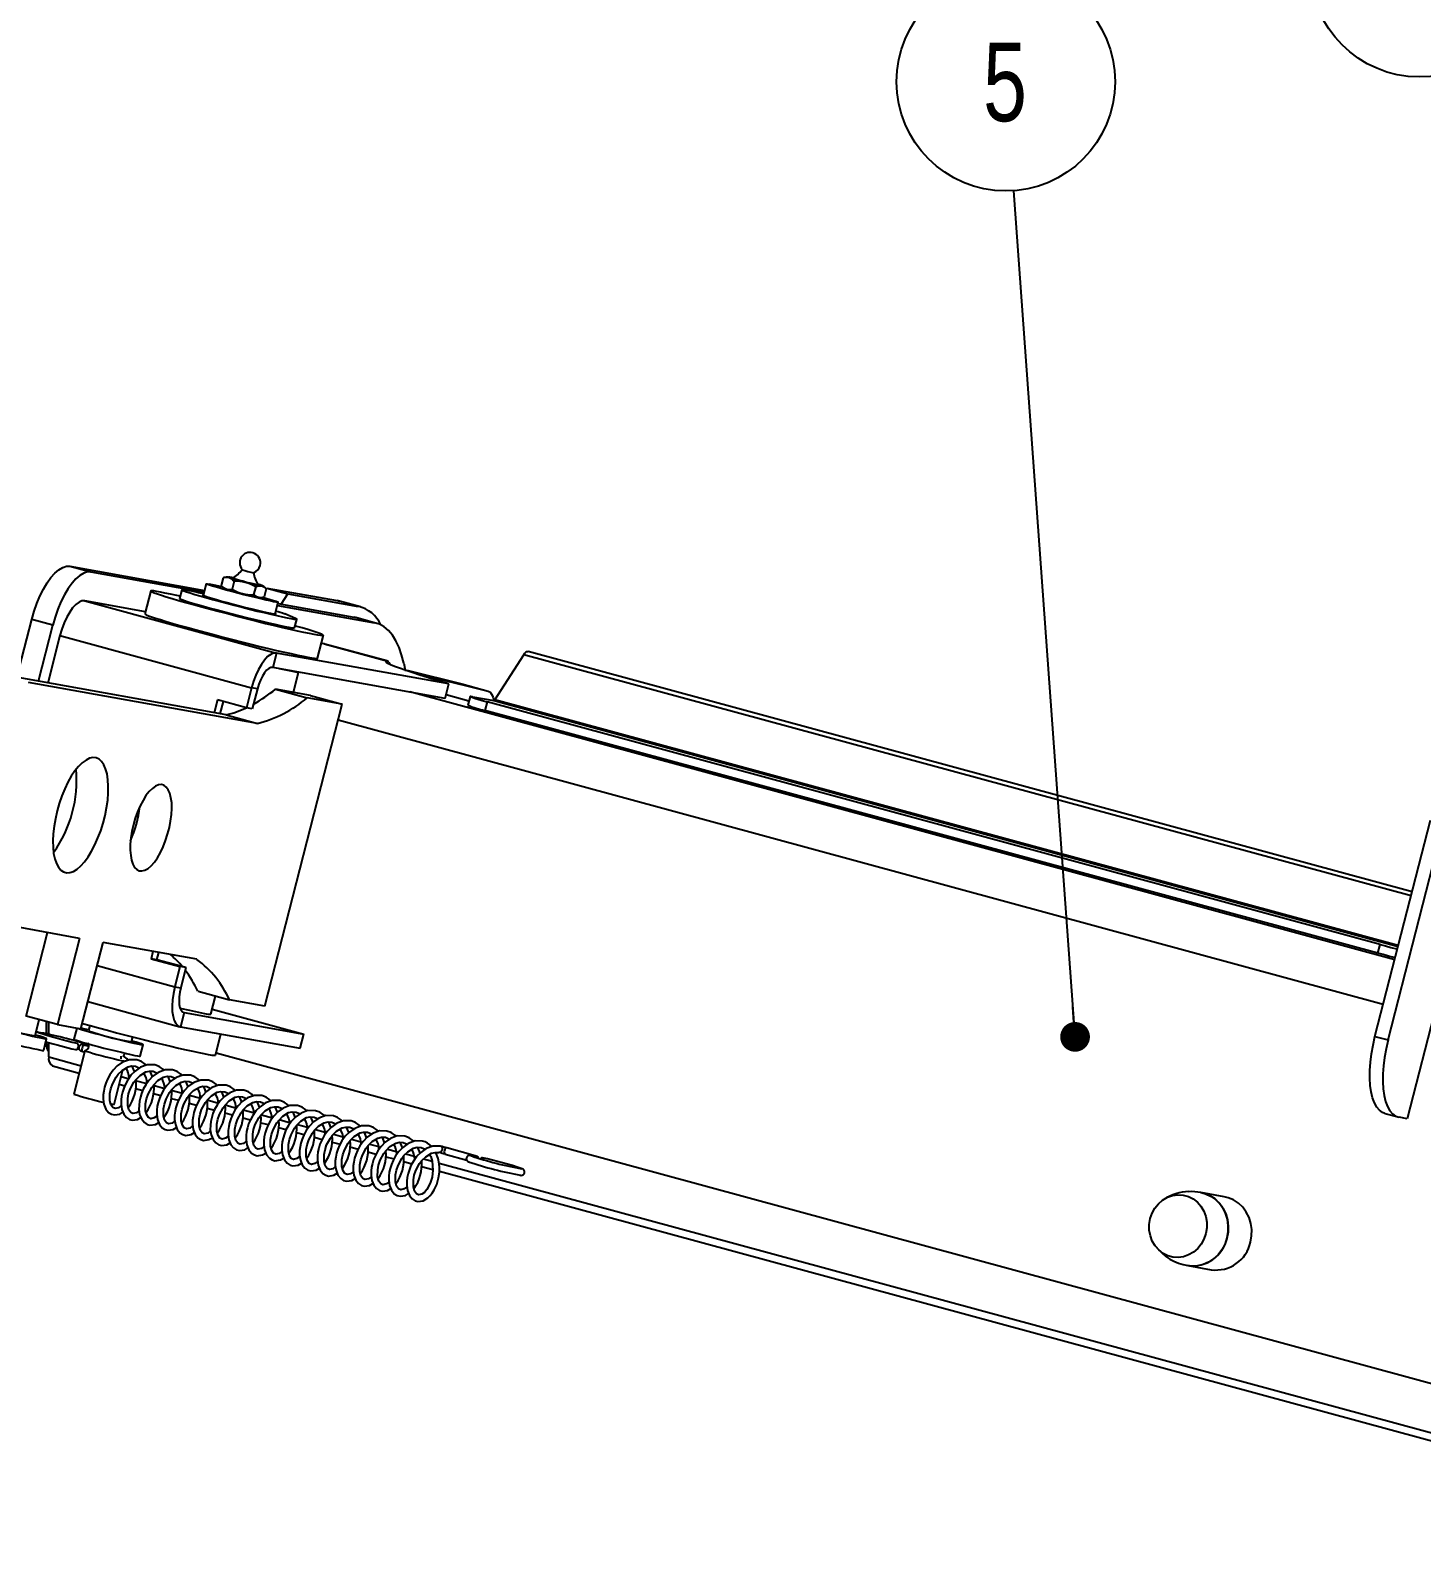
# Model space of a CAD drawing. Extents: x 0 to 8400, y -1608 to 5940.
# Drawn here: x 813 to 1749, y 4072 to 5105 of the extents above; entities that cross this region are included whole.
import ezdxf

# ---------------------------------------------------------------- set-up
doc = ezdxf.new("R2010")
doc.units = 0
doc.header["$LTSCALE"] = 20
doc.layers.get('0').update_dxf_attribs({"linetype": 'CONTINUOUS'})
doc.layers.add('FORMATO', color=7, linetype='CONTINUOUS')
doc.styles.add('SLDTEXTSTYLE1', font='TXT', dxfattribs={"width": 0.75})
doc.dimstyles.new('SLDDIMSTYLE1', dxfattribs={"dimtxt": 0.18, "dimasz": 20, "dimexe": 0, "dimexo": 0.0625, "dimgap": 0, "dimtad": 0, "dimtih": 1, "dimtoh": 1, "dimdec": 0, "dimrnd": 1e-09, "dimzin": 0, "dimdsep": 46, "dimtxsty": 'Standard', "dimblk1": 'DOT', "dimblk2": 'DOT', "dimsah": 1, "dimcen": 0.09, "dimadec": 0, "dimazin": 0, "dimtfac": 20, "dimtdec": 0, "dimtofl": 0, "dimtmove": 0, "dimatfit": 3, "dimldrblk": 'DOT', "dimfxl": 1, "dimtolj": 1, "dimtzin": 0, "dimarcsym": 0})

# ---------------------------------------------------------------- blocks, each defined once
blk = doc.blocks.new('SW_NOTE_0_11')
at = {"layer": 'FORMATO', "color": 0}
blk.add_circle((-5.3, 73.4), 73.6, dxfattribs=at)
at = {"layer": 'FORMATO', "color": 0, "insert": (-5.9, 99.7), "char_height": 52.9, "attachment_point": 2, "style": 'SLDTEXTSTYLE1'}
blk.add_mtext('5', dxfattribs=at)
blk = doc.blocks.new('_DOT')
at = {"color": 0, "linetype": 'ByBlock'}
blk.add_line((-0.5, 0), (-1, 0), dxfattribs=at)
at = {"color": 0, "linetype": 'ByBlock', "const_width": 0.5}
blk.add_lwpolyline([(-0.25, 0, 1), (0.25, 0, 1)], format="xyb", close=True, dxfattribs=at)
blk = doc.blocks.new('SW_NOTE_0_18')
at = {"layer": 'FORMATO', "color": 0}
blk.add_circle((-42, 60.4), 73.6, dxfattribs=at)
at = {"layer": 'FORMATO', "color": 0, "insert": (-42.5, 86.7), "char_height": 52.9, "attachment_point": 2, "style": 'SLDTEXTSTYLE1'}
blk.add_mtext('7', dxfattribs=at)

msp = doc.modelspace()

# ---------------------------------------------------------------- linework, layer by layer
at = {"color": 7, "linetype": 'Continuous'}
for p, q in [((839, 4744.8), (853.1, 4740.9)), ((839, 4744.8), (929.7, 4728.5)), ((853.1, 4740.9), (929.4, 4727.2)), ((930.8, 4732.9), (928.8, 4725)), ((942.2, 4736.9), (940.8, 4731.7)), ((949.5, 4734.6), (948.2, 4729.4)), ((893.4, 4728.1), (889.5, 4712.6)), ((914.3, 4728.9), (912.8, 4723.1)), ((964.1, 4730.9), (962.7, 4725.7)), ((971.2, 4729.5), (969.9, 4724.2)), ((971.4, 4729.8), (971.6, 4730.1)), ((971.6, 4730.1), (985.7, 4726.2)), ((971.6, 4730.1), (1018.9, 4721.6)), ((981.2, 4719.3), (985.7, 4726.2)), ((985.7, 4726.2), (1033.1, 4717.7)), ((849, 4721.4), (978.1, 4686.3)), ((889.8, 4714.1), (849, 4721.4)), ((977.2, 4712.6), (979.3, 4720.5)), ((978.7, 4718.4), (1044.2, 4706.6)), ((979, 4719.6), (1030.1, 4710.5)), ((990.9, 4709.5), (983.7, 4712.6)), ((1033.1, 4717.7), (1018.9, 4721.6)), ((1018.9, 4721.6), (1020.5, 4721.2)), ((1034.6, 4717.4), (1020.5, 4721.2)), ((803.2, 4669.9), (813.2, 4708.9)), ((827.4, 4705), (813.2, 4708.9)), ((817.7, 4667.3), (827.4, 4705)), ((990.3, 4703.2), (991.8, 4709)), ((1044.2, 4706.6), (1030.1, 4710.5)), ((1030.1, 4710.5), (1031.5, 4710.2)), ((1045.6, 4706.3), (1031.5, 4710.2)), ((832.2, 4698.1), (824, 4666.1)), ((832.2, 4698.1), (961.3, 4663)), ((1005.7, 4682.8), (1009.7, 4698.3)), ((1010.3, 4692.5), (1008.3, 4692.8)), ((1010.3, 4692.5), (1053.1, 4680.9)), ((1010.7, 4692.4), (1010.3, 4692.5)), ((1053.4, 4680.8), (1010.7, 4692.4)), ((978.1, 4686.3), (975.6, 4676.6)), ((1094.2, 4665.5), (978.1, 4686.3)), ((1053.1, 4680.9), (1052.7, 4679.5)), ((1053.1, 4680.9), (1053.2, 4680.7)), ((1125.2, 4654.7), (1144.6, 4685.2)), ((1743, 4525.6), (1147.7, 4687.4)), ((944.1, 4644.6), (801.6, 4670.2)), ((1091.7, 4655.8), (975.6, 4676.6)), ((989.5, 4659.8), (993, 4673.5)), ((1063.8, 4679.4), (1064.8, 4674.8)), ((1064.6, 4674.8), (1066.8, 4674.6)), ((1066.8, 4674.6), (1084.5, 4669.7)), ((1066.8, 4674.6), (1102.9, 4665.5)), ((965.3, 4638.8), (811, 4666.5)), ((961.3, 4663), (957.9, 4649.4)), ((965.3, 4662.3), (961.3, 4663)), ((965.3, 4662.3), (961.8, 4648.7)), ((977.4, 4661.9), (998.7, 4656.1)), ((1001.1, 4657.7), (977.4, 4661.9)), ((1084.5, 4669.7), (1120.6, 4660.7)), ((1091.7, 4655.8), (1094.2, 4665.5)), ((1102.9, 4665.5), (1120.6, 4660.7)), ((938.4, 4654.7), (936.2, 4646)), ((957.9, 4649.4), (938.4, 4654.7)), ((940.1, 4645.3), (942.3, 4653.7)), ((961.8, 4648.7), (957.9, 4649.4)), ((970.2, 4448.6), (1022.4, 4651.9)), ((1022.4, 4651.9), (998.7, 4656.1)), ((1001.1, 4657.7), (1022.4, 4651.9)), ((1107.7, 4654), (1092.3, 4658.2)), ((1108.5, 4657), (1107, 4651.2)), ((1110.2, 4656.9), (1124.6, 4654.3)), ((1120, 4653.5), (1118.5, 4647.7)), ((1721.4, 4490), (1120, 4653.5)), ((944.1, 4644.6), (965.3, 4638.8)), ((1719.9, 4484.2), (1118.5, 4647.7)), ((1718, 4428.2), (1755.4, 4573.7)), ((1726.9, 4425.8), (1764.2, 4571.3)), ((845.5, 4494.2), (796.9, 4503)), ((809.4, 4441.9), (823.8, 4498.1)), ((845.5, 4494.2), (830.6, 4436.2)), ((846.4, 4433.3), (861.3, 4491.4)), ((924.5, 4480.1), (861.3, 4491.4)), ((894.9, 4485.4), (893.7, 4480.5)), ((897.6, 4479.8), (898.9, 4484.7)), ((1719.9, 4484.2), (1721.4, 4490)), ((893.7, 4480.5), (913.1, 4475.2)), ((897.6, 4479.8), (893.7, 4480.5)), ((917.1, 4474.5), (897.6, 4479.8)), ((913.1, 4475.2), (909.7, 4461.6)), ((917.1, 4474.5), (913.1, 4475.2)), ((917.1, 4474.5), (913.6, 4460.9)), ((909.7, 4461.6), (913.6, 4460.9)), ((925.3, 4458.6), (946.5, 4452.8)), ((933.9, 4443.2), (937, 4455.4)), ((851.1, 4451.6), (913.1, 4434.7)), ((916, 4444.3), (913.5, 4434.6)), ((916, 4444.3), (996.5, 4429.8)), ((934.8, 4446.6), (996.5, 4429.8)), ((970.2, 4448.6), (946.5, 4452.8)), ((1759.6, 4450.3), (1739.7, 4372.8)), ((830.6, 4436.2), (809.4, 4441.9)), ((815.5, 4428.6), (818.3, 4439.5)), ((823.1, 4429.9), (823.1, 4438.2)), ((824.7, 4429.5), (824.7, 4437.8)), ((830.6, 4436.2), (846.4, 4433.3)), ((843.7, 4433.8), (841.7, 4426.3)), ((852.4, 4435.5), (851.5, 4432.1)), ((913.5, 4434.6), (994.1, 4420.2)), ((821.3, 4418.9), (823.3, 4426.6)), ((823.1, 4422.9), (823.1, 4424.4)), ((824.7, 4414.4), (824.7, 4424)), ((851.7, 4421.5), (848.9, 4422.3)), ((880.5, 4424.6), (881.4, 4427.9)), ((886.3, 4414.9), (888.3, 4422.6)), ((937.1, 4415.6), (940.7, 4429.7)), ((994.1, 4420.2), (996.5, 4429.8)), ((1718, 4428.2), (1726.9, 4425.8)), ((849.1, 4418.6), (841.6, 4389.4)), ((847.7, 4418.1), (848.8, 4417.7)), ((1799.8, 4182.5), (937.5, 4416.9)), ((827.2, 4408.3), (845.2, 4403.4)), ((868.7, 4382.4), (874.6, 4405.6)), ((882.5, 4404.5), (881, 4408.2)), ((883.1, 4408.1), (885.8, 4406.9)), ((894.5, 4401), (893.1, 4404.8)), ((895.1, 4404.7), (897.8, 4403.5)), ((872.2, 4396), (875.9, 4395)), ((883.2, 4393.1), (888, 4391.7)), ((906.6, 4397.6), (905.1, 4401.4)), ((907.2, 4401.3), (909.9, 4400.1)), ((918.6, 4394.2), (917.1, 4398)), ((919.2, 4397.9), (921.9, 4396.7)), ((930.6, 4390.8), (929.1, 4394.6)), ((931.2, 4394.4), (933.9, 4393.2)), ((942.6, 4387.4), (941.2, 4391.1)), ((841.6, 4389.4), (841.6, 4389.4)), ((895.2, 4389.8), (900.1, 4388.5)), ((907.2, 4386.5), (912.1, 4385.2)), ((919.3, 4383.2), (924.2, 4381.9)), ((943.2, 4391), (945.9, 4389.8)), ((954.7, 4383.9), (953.2, 4387.7)), ((955.3, 4387.6), (958, 4386.4)), ((966.7, 4380.5), (965.2, 4384.3)), ((967.3, 4384.2), (970, 4383)), ((978.7, 4377.1), (977.2, 4380.9)), ((931.3, 4380), (936.3, 4378.6)), ((943.4, 4376.7), (948.4, 4375.3)), ((955.4, 4373.4), (960.5, 4372)), ((979.3, 4380.8), (982, 4379.6)), ((990.7, 4373.7), (989.3, 4377.5)), ((991.3, 4377.3), (994, 4376.1)), ((1002.8, 4370.3), (1001.3, 4374)), ((1003.4, 4373.9), (1006.1, 4372.7)), ((1014.8, 4366.8), (1013.3, 4370.6)), ((1015.4, 4370.5), (1018.1, 4369.3)), ((1724.7, 4376.4), (1733.5, 4374)), ((1739.7, 4372.8), (1734.2, 4373.8)), ((967.5, 4370.1), (972.6, 4368.8)), ((979.5, 4366.9), (984.7, 4365.5)), ((991.6, 4363.6), (996.8, 4362.2)), ((1003.6, 4360.3), (1008.9, 4358.9)), ((1026.8, 4363.4), (1025.3, 4367.2)), ((1027.4, 4367.1), (1030.1, 4365.9)), ((1038.8, 4360), (1037.4, 4363.8)), ((1039.4, 4363.7), (1042.1, 4362.5)), ((1050.9, 4356.6), (1049.4, 4360.4)), ((1051.5, 4360.3), (1054.2, 4359)), ((1015.7, 4357.1), (1021, 4355.6)), ((1027.7, 4353.8), (1033.1, 4352.3)), ((1039.7, 4350.5), (1045.2, 4349)), ((1062.9, 4353.2), (1061.4, 4356.9)), ((1063.5, 4356.8), (1066.2, 4355.6)), ((1074.9, 4349.7), (1073.4, 4353.5)), ((1075.5, 4353.4), (1078.2, 4352.2)), ((1111.9, 4347.8), (1092.9, 4353.2)), ((1051.8, 4347.2), (1057.3, 4345.7)), ((1063.8, 4344), (1069.3, 4342.5)), ((1075.8, 4340.7), (1083.5, 4338.6)), ((1091.8, 4348.9), (1106.4, 4344.8)), ((1087.9, 4337.4), (2064.1, 4072.1)), ((1616.5, 4320.3), (1600.7, 4323.1)), ((1591.9, 4273.9), (1607.7, 4271.1))]:
    msp.add_line(p, q, dxfattribs=at)
at = {"color": 8, "linetype": 'Continuous'}
for p, q in [((1742.3, 4522.8), (1144.6, 4685.2)), ((1731.3, 4479.8), (1068, 4660.1)), ((1107.7, 4654), (1092.3, 4658.2)), ((1124.6, 4654.3), (1733.6, 4488.8)), ((1733.7, 4489.3), (1125.2, 4654.7)), ((1723.6, 4449.7), (1019.6, 4641.1)), ((857.3, 4475.9), (909.7, 4461.6)), ((915.5, 4444.4), (916, 4444.3)), ((823.1, 4422.9), (824.7, 4422.5)), ((824.7, 4414.4), (846.5, 4408.5)), ((873.5, 4401.1), (878.8, 4399.7)), ((883, 4398.5), (890.8, 4396.4)), ((895.1, 4395.3), (902.8, 4393.2)), ((907.2, 4392), (914.9, 4389.9)), ((919.4, 4388.7), (927, 4386.6)), ((931.5, 4385.4), (939.1, 4383.3)), ((943.6, 4382.1), (951.2, 4380)), ((955.7, 4378.8), (963.3, 4376.7)), ((967.9, 4375.5), (975.5, 4373.4)), ((980, 4372.2), (987.6, 4370.1)), ((992.2, 4368.9), (998.9, 4367)), ((1004.3, 4365.6), (1010.9, 4363.8)), ((1016.4, 4362.3), (1022.9, 4360.5)), ((1028.6, 4359), (1035, 4357.3)), ((1040.7, 4355.7), (1047, 4354)), ((1052.9, 4352.4), (1059, 4350.7)), ((1065, 4349.1), (1071, 4347.5)), ((1077.2, 4345.8), (1083, 4344.2)), ((1087.6, 4342.9), (2060.3, 4078.6))]:
    msp.add_line(p, q, dxfattribs=at)
at = {"color": 7, "linetype": 'Continuous', "flags": 128}
for points in [[(813.2, 4708.9), (814.8, 4714.4), (816.7, 4719.7), (818.8, 4724.7), (821.1, 4729.4), (823.6, 4733.5), (826.2, 4737.2), (828.9, 4740.2), (831.5, 4742.4), (834.1, 4744), (836.6, 4744.8), (839, 4744.8)], [(853.1, 4740.9), (850.8, 4740.9), (848.3, 4740.2), (845.7, 4738.6), (843, 4736.3), (840.4, 4733.3), (837.8, 4729.7), (835.3, 4725.5), (832.9, 4720.9), (830.8, 4715.8), (829, 4710.5), (827.4, 4705)], [(968.9, 4723.9), (971, 4723.3), (973.8, 4722.4), (976.1, 4721.7), (977.8, 4721.2), (978.9, 4720.8), (979.3, 4720.5), (978.9, 4720.5), (977.9, 4720.6), (976.2, 4720.9), (973.9, 4721.4), (971.1, 4722), (967.8, 4722.7), (964.2, 4723.6), (960.2, 4724.6), (956.2, 4725.6), (952.1, 4726.7), (948.1, 4727.7), (944.2, 4728.7), (940.7, 4729.7), (937.6, 4730.6), (935, 4731.4), (933, 4732), (931.6, 4732.5), (930.9, 4732.8), (930.9, 4733), (931.6, 4732.9), (932.9, 4732.7), (932.9, 4732.7)], [(965.7, 4732.2), (965.7, 4732.2), (965.3, 4732.3), (964.2, 4732.5), (962.5, 4732.8), (960.3, 4733.3), (957.9, 4733.9), (955.4, 4734.6), (953.1, 4735.2), (951.1, 4735.8), (949.5, 4736.2), (948.6, 4736.6), (948.3, 4736.7), (948.3, 4736.7)], [(913.2, 4724.5), (911, 4725), (906.8, 4725.9), (903, 4726.7), (899.9, 4727.3), (897.3, 4727.8), (895.4, 4728.1), (894.1, 4728.2), (893.5, 4728.1), (893.6, 4727.9), (894.3, 4727.5), (895.8, 4726.9), (897.9, 4726.2), (900.6, 4725.3), (903.9, 4724.2), (907.8, 4723.1), (912.2, 4721.8), (917, 4720.4), (922.3, 4719), (927.9, 4717.4)], [(912.8, 4723.1), (912.8, 4723.1), (913.2, 4722.8), (914.4, 4722.3), (916.1, 4721.7), (918.5, 4720.9), (921.5, 4720), (925, 4719), (929, 4717.9), (933.4, 4716.6), (938.2, 4715.4), (943.1, 4714), (948.2, 4712.7), (953.4, 4711.4), (958.5, 4710.1), (963.5, 4708.8), (968.3, 4707.7), (972.8, 4706.6), (977, 4705.7), (980.6, 4704.8), (983.8, 4704.2), (986.4, 4703.7), (988.3, 4703.3), (989.6, 4703.2), (990.2, 4703.2), (990.3, 4703.2)], [(929.1, 4726.2), (925.6, 4726.9), (922.2, 4727.7), (919.4, 4728.3), (917.1, 4728.7), (915.5, 4728.9), (914.6, 4729), (914.3, 4728.9), (914.7, 4728.6), (915.8, 4728.1), (917.6, 4727.5), (920, 4726.8), (923, 4725.8), (926.5, 4724.8), (930.5, 4723.7), (934.9, 4722.4), (939.6, 4721.2), (944.6, 4719.8), (949.7, 4718.5), (954.9, 4717.2), (960, 4715.9), (965, 4714.6), (969.8, 4713.5), (974.3, 4712.4), (978.4, 4711.5), (982.1, 4710.6), (985.3, 4710), (987.8, 4709.5), (989.8, 4709.1), (991.1, 4709), (991.7, 4709), (991.7, 4709.2), (990.9, 4709.5), (990.9, 4709.5)], [(928.9, 4725.4), (928.5, 4725.4), (928.4, 4725.3), (928.9, 4725), (930.2, 4724.5), (932.1, 4723.9), (934.6, 4723.2), (937.6, 4722.3), (941.1, 4721.3), (944.9, 4720.3), (949, 4719.2), (953.2, 4718.1), (957.3, 4717), (961.4, 4716), (965.2, 4715.1), (968.7, 4714.3), (971.7, 4713.6), (974.1, 4713.1), (976, 4712.8), (977.2, 4712.6), (977.7, 4712.6), (977.5, 4712.8), (977.3, 4712.9)], [(849, 4721.4), (847.1, 4721.4), (845.1, 4720.5), (843, 4719), (840.8, 4716.7), (838.8, 4713.8), (836.8, 4710.4), (835.1, 4706.6), (833.5, 4702.4), (832.2, 4698.1)], [(889.5, 4712.6), (889.6, 4712.4), (890.4, 4712), (891.8, 4711.4), (893.9, 4710.7), (896.6, 4709.8), (899.9, 4708.8), (903.8, 4707.6), (908.2, 4706.3), (913, 4704.9), (918.3, 4703.5), (923.9, 4701.9)], [(927.9, 4717.4), (933.7, 4715.8), (939.8, 4714.2), (946, 4712.6), (952.3, 4711), (958.6, 4709.4), (964.8, 4707.8), (970.8, 4706.3), (976.7, 4704.9), (982.2, 4703.6), (987.3, 4702.4), (992.1, 4701.3), (996.3, 4700.4), (1000.1, 4699.6), (1003.3, 4699), (1005.8, 4698.5), (1007.8, 4698.3), (1009, 4698.1), (1009.6, 4698.2), (1009.5, 4698.4), (1008.8, 4698.8), (1007.3, 4699.4), (1005.3, 4700.2), (1002.5, 4701.1), (999.2, 4702.1), (995.4, 4703.3), (991, 4704.5), (990.7, 4704.6)], [(923.9, 4701.9), (929.8, 4700.3), (935.8, 4698.7), (942.1, 4697.1), (948.4, 4695.5), (954.6, 4693.9), (960.8, 4692.3), (966.9, 4690.8), (972.7, 4689.4), (978.2, 4688.1), (983.4, 4686.9), (988.1, 4685.9), (992.4, 4684.9), (996.1, 4684.1), (999.3, 4683.5), (1001.9, 4683), (1003.8, 4682.8), (1005.1, 4682.6), (1005.7, 4682.7), (1005.7, 4682.8)], [(1063.8, 4679.4), (1062.4, 4685.1), (1060.7, 4690.1), (1058.6, 4694.6), (1056.3, 4698.4), (1053.6, 4701.5), (1050.7, 4703.9), (1047.6, 4705.7), (1044.2, 4706.6)], [(978.1, 4686.3), (976.2, 4686.3), (974.2, 4685.4), (972.1, 4683.9), (970, 4681.6), (967.9, 4678.7), (966, 4675.3), (964.2, 4671.5), (962.6, 4667.3), (961.3, 4663)], [(1094.2, 4665.5), (1087.1, 4667.6), (1080.6, 4669.6), (1074.7, 4671.5), (1069.4, 4673.2), (1064.8, 4674.7), (1060.9, 4676.1), (1057.6, 4677.3), (1055, 4678.4), (1053.2, 4679.2), (1052.1, 4679.9), (1051.7, 4680.4), (1052, 4680.7), (1053.1, 4680.9)], [(1144.6, 4685.2), (1145.3, 4686.2), (1146, 4686.8), (1146.7, 4687.3), (1147.3, 4687.4), (1147.7, 4687.4)], [(975.6, 4676.6), (974.3, 4676.6), (972.9, 4675.9), (971.4, 4674.7), (970, 4672.9), (968.6, 4670.7), (967.3, 4668.1), (966.2, 4665.3), (965.3, 4662.3)], [(1053.7, 4680.2), (1054.1, 4679.8), (1054.4, 4678.7)], [(1080.3, 4669.7), (1082.1, 4670), (1084.5, 4669.7)], [(1120.6, 4660.7), (1121.5, 4660.3), (1122.3, 4659.7), (1123, 4658.7), (1123.6, 4657.5), (1124.1, 4656.1), (1124.4, 4654.4), (1124.4, 4654.3)], [(1110.2, 4656.9), (1109, 4657.1), (1108.5, 4657.1), (1108.8, 4656.9), (1109.8, 4656.5), (1111.5, 4655.9), (1113.8, 4655.2), (1116.7, 4654.4), (1120, 4653.5)], [(830.4, 4580), (829.2, 4574.8), (828.3, 4569.7), (827.7, 4564.7), (827.5, 4559.9), (827.6, 4555.4), (828, 4551.3), (828.8, 4547.7), (829.9, 4544.6), (831.2, 4542.1), (832.8, 4540.2), (834.7, 4538.9), (836.8, 4538.4), (839, 4538.5), (841.4, 4539.3), (843.8, 4540.8), (846.3, 4543), (848.8, 4545.8), (851.2, 4549.1), (853.6, 4552.9), (855.8, 4557.2), (857.8, 4561.8), (859.7, 4566.7), (861.3, 4571.8), (862.6, 4576.9), (863.6, 4582.1), (864.4, 4587.2), (864.8, 4592.1), (864.8, 4596.7), (864.6, 4601), (864, 4604.9), (863, 4608.3), (861.8, 4611.1), (860.3, 4613.3), (858.6, 4614.9), (856.6, 4615.8), (854.5, 4616), (852.2, 4615.5), (849.8, 4614.3), (847.3, 4612.5), (844.8, 4610), (842.3, 4607), (839.9, 4603.4), (837.6, 4599.3), (835.5, 4594.9), (833.6, 4590.1), (831.8, 4585.1), (830.4, 4580)], [(881.7, 4570.8), (880.7, 4566.3), (880, 4561.9), (879.6, 4557.7), (879.6, 4553.7), (879.9, 4550.1), (880.5, 4546.9), (881.4, 4544.2), (882.5, 4542), (884, 4540.6), (885.7, 4539.7), (887.5, 4539.6), (889.5, 4540.1), (891.6, 4541.3), (893.8, 4543.1), (895.9, 4545.6), (898, 4548.5), (899.9, 4552), (901.8, 4555.8), (903.4, 4560), (904.8, 4564.3), (906, 4568.8), (906.8, 4573.2), (907.3, 4577.5), (907.6, 4581.7), (907.5, 4585.5), (907, 4588.9), (906.3, 4591.9), (905.2, 4594.3), (903.9, 4596.1), (902.3, 4597.3), (900.6, 4597.8), (898.6, 4597.6), (896.6, 4596.7), (894.5, 4595.2), (892.3, 4593.1), (890.2, 4590.3), (888.2, 4587.1), (886.3, 4583.5), (884.5, 4579.5), (883, 4575.2), (881.7, 4570.8)], [(1731.6, 4481.2), (1731, 4481.3), (1727.2, 4482.3), (1723.5, 4483.3), (1719.9, 4484.2)], [(1721.4, 4490), (1725, 4489.1), (1728.7, 4488.1), (1732.5, 4487.1), (1733.1, 4487)], [(909.7, 4461.6), (908.7, 4457.2), (908.1, 4452.9), (907.8, 4448.8), (907.9, 4445), (908.4, 4441.7), (909.2, 4438.9), (910.3, 4436.8), (911.8, 4435.3), (913.5, 4434.6)], [(913.6, 4460.9), (913, 4457.9), (912.6, 4454.9), (912.5, 4452.1), (912.6, 4449.6), (913.1, 4447.5), (913.8, 4445.9), (914.8, 4444.8), (916, 4444.3)], [(786.6, 4436.6), (783.8, 4437.2), (781.6, 4437.7), (779.9, 4438), (779, 4438.1), (778.7, 4438), (779.2, 4437.8), (780.4, 4437.3), (782.2, 4436.7), (784.7, 4436), (787.6, 4435.1), (791, 4434.2), (794.7, 4433.2), (798.7, 4432.2), (802.7, 4431.1), (806.6, 4430.2), (810.4, 4429.2), (813.8, 4428.4), (816.9, 4427.7), (819.4, 4427.2), (821.4, 4426.8), (821.4, 4426.8)], [(844.5, 4433.7), (845.5, 4433.3), (847.4, 4432.7), (849.8, 4432), (852.8, 4431.1), (856.2, 4430.2), (860, 4429.2), (863.9, 4428.1), (867.9, 4427.1), (871.8, 4426.1), (875.6, 4425.2), (879, 4424.4), (882, 4423.7), (884.5, 4423.2), (886.5, 4422.8), (887.7, 4422.6), (888.3, 4422.6), (888.1, 4422.8), (887.2, 4423.1), (885.7, 4423.7), (883.5, 4424.3), (880.8, 4425.1), (880.7, 4425.2)], [(847.4, 4436.9), (852.5, 4435.5), (858.2, 4434), (864.2, 4432.4), (870.4, 4430.7), (876.6, 4429.1), (882.9, 4427.5), (889.2, 4425.9), (895.3, 4424.4), (901.2, 4422.9), (906.9, 4421.6), (912.2, 4420.3), (917.2, 4419.2), (921.7, 4418.2), (925.7, 4417.3), (929.2, 4416.6), (932.1, 4416.1)], [(814.3, 4428.7), (815.2, 4428.6), (815.5, 4428.6)], [(821.4, 4426.8), (822.6, 4426.6), (823.2, 4426.6), (823.1, 4426.7), (822.3, 4427.1), (820.8, 4427.6), (818.7, 4428.3), (815.9, 4429.1), (815.7, 4429.1)], [(817.4, 4431), (816.2, 4431), (816.2, 4431)], [(841.7, 4426.3), (841.8, 4426.3), (842.3, 4426), (843.5, 4425.6), (845.4, 4425), (847.8, 4424.2), (850.8, 4423.4), (854.3, 4422.4), (858, 4421.4), (861.9, 4420.4), (865.9, 4419.4), (869.8, 4418.4), (873.6, 4417.5), (877, 4416.6), (880.1, 4416), (882.6, 4415.4), (884.5, 4415.1), (885.7, 4414.9), (886.3, 4414.9), (886.3, 4414.9)], [(842.7, 4419.4), (843.3, 4419.4), (843.9, 4419.7), (844.3, 4420.3), (844.7, 4421.1), (844.8, 4421.9), (844.6, 4422.7), (844.3, 4423.3), (843.8, 4423.6), (843.8, 4423.6)], [(848.2, 4422.6), (847.5, 4422.7), (846.7, 4422.7), (845.9, 4422.4), (845.3, 4421.8), (845.1, 4421.4), (844.9, 4420.9), (844.9, 4420.5), (845, 4419.9), (845.2, 4419.4), (845.6, 4419), (846, 4418.6), (846.6, 4418.4)], [(848.9, 4422.3), (848.8, 4422.3), (848.4, 4422.2), (847.9, 4421.8), (847.5, 4421.2), (847.2, 4420.4), (847.1, 4419.6), (847.1, 4418.8), (847.4, 4418.3), (847.7, 4418.1)], [(848.9, 4422.3), (848.3, 4422.6), (848.2, 4422.6)], [(848.9, 4422.3), (848.7, 4422.3), (848.7, 4422.4), (848.7, 4422.3)], [(1724.7, 4376.4), (1723.1, 4377), (1721, 4378.5), (1719.2, 4380.6), (1717.6, 4383.4), (1716.4, 4386.8), (1715.4, 4390.8), (1714.8, 4395.2), (1714.5, 4400.1), (1714.5, 4405.3), (1714.9, 4410.8), (1715.6, 4416.5), (1716.7, 4422.3), (1718, 4428.2)], [(1726.9, 4425.8), (1725.5, 4419.9), (1724.5, 4414.1), (1723.8, 4408.4), (1723.4, 4402.9), (1723.3, 4397.7), (1723.6, 4392.8), (1724.2, 4388.4), (1725.2, 4384.4), (1726.5, 4381), (1728, 4378.2), (1729.9, 4376.1), (1731.9, 4374.6), (1734.2, 4373.8)], [(844.1, 4420), (844.3, 4419.9), (845.1, 4419.7)], [(849.1, 4418.6), (849.1, 4418.6), (849.5, 4418.4), (850.6, 4418), (852.4, 4417.5), (854.6, 4416.8), (857.2, 4416.1), (860.1, 4415.3), (863.2, 4414.5), (866.2, 4413.8), (869, 4413.1), (871.5, 4412.5), (873.5, 4412), (875.1, 4411.8), (875.6, 4411.7)], [(890.3, 4408.8), (889.6, 4409.5), (887.1, 4411.3), (884.1, 4412.4), (879, 4412.5), (874.4, 4410.8), (870.9, 4408.3), (868.1, 4405.4), (865.9, 4402.4), (864.3, 4399.4), (863.1, 4396.7), (862.3, 4394), (861.7, 4391.4), (861.4, 4388.9), (861.4, 4385.9), (861.9, 4382.6), (863.2, 4379.3), (865, 4377), (867, 4375.8), (868.9, 4375.3), (872.5, 4375.8), (874.7, 4377.1)], [(873.2, 4414.8), (873.3, 4414.1), (873.2, 4413.2)], [(873.5, 4381.6), (873.3, 4381.4), (871.7, 4380.2), (869.4, 4379.6), (867.9, 4380.3), (866.6, 4382.1), (865.9, 4385), (865.9, 4389.7), (866.5, 4392.9), (867.6, 4396.1), (870.1, 4400.7), (871.5, 4402.7), (874.2, 4405.3), (878.1, 4407.7), (880.5, 4408.3), (883.1, 4408.1), (883.1, 4408.1)], [(902.3, 4405.3), (901.6, 4406.1), (899.1, 4407.9), (896.1, 4409), (891, 4409), (886.5, 4407.4), (882.9, 4404.8), (880.1, 4402), (877.9, 4399), (876.3, 4396), (875.2, 4393.3), (874.3, 4390.6), (873.8, 4388), (873.4, 4385.4), (873.4, 4382.5), (873.9, 4379.1), (875.2, 4375.9), (877.1, 4373.6), (879, 4372.3), (880.9, 4371.8), (884.5, 4372.3), (886.8, 4373.7)], [(885.6, 4378.2), (885.3, 4378), (883.7, 4376.8), (881.4, 4376.2), (879.9, 4376.9), (878.7, 4378.7), (877.9, 4381.6), (877.9, 4386.3), (878.5, 4389.5), (879.6, 4392.7), (882.1, 4397.3), (883.6, 4399.3), (886.2, 4401.9), (890.1, 4404.3), (892.5, 4404.9), (895.1, 4404.7), (895.1, 4404.7)], [(914.3, 4401.9), (913.6, 4402.7), (911.1, 4404.5), (908.1, 4405.6), (903.1, 4405.6), (898.5, 4404), (894.9, 4401.4), (892.1, 4398.6), (890, 4395.5), (888.3, 4392.6), (887.2, 4389.8), (886.4, 4387.2), (885.8, 4384.6), (885.5, 4382), (885.4, 4379.1), (885.9, 4375.7), (887.3, 4372.4), (889.1, 4370.2), (891.1, 4368.9), (892.9, 4368.4), (896.5, 4368.9), (898.8, 4370.3)], [(926.3, 4398.5), (925.6, 4399.3), (923.1, 4401), (920.2, 4402.2), (915.1, 4402.2), (910.5, 4400.5), (906.9, 4398), (904.2, 4395.1), (902, 4392.1), (900.4, 4389.2), (899.2, 4386.4), (898.4, 4383.8), (897.8, 4381.2), (897.5, 4378.6), (897.5, 4375.6), (898, 4372.3), (899.3, 4369), (901.1, 4366.7), (903.1, 4365.5), (905, 4365), (908.6, 4365.5), (910.8, 4366.8)], [(897.6, 4374.8), (897.4, 4374.5), (895.7, 4373.3), (893.4, 4372.8), (891.9, 4373.5), (890.7, 4375.3), (889.9, 4378.2), (889.9, 4382.9), (890.6, 4386.1), (891.7, 4389.3), (894.1, 4393.9), (895.6, 4395.9), (898.2, 4398.5), (902.1, 4400.8), (904.6, 4401.4), (907.2, 4401.3), (907.2, 4401.3)], [(909.6, 4371.4), (909.4, 4371.1), (907.8, 4369.9), (905.4, 4369.4), (904, 4370.1), (902.7, 4371.9), (901.9, 4374.8), (902, 4379.5), (902.6, 4382.6), (903.7, 4385.9), (906.1, 4390.5), (907.6, 4392.5), (910.2, 4395.1), (914.1, 4397.4), (916.6, 4398), (919.2, 4397.9), (919.2, 4397.9)], [(938.4, 4395.1), (937.7, 4395.9), (935.2, 4397.6), (932.2, 4398.7), (927.1, 4398.8), (922.5, 4397.1), (918.9, 4394.6), (916.2, 4391.7), (914, 4388.7), (912.4, 4385.7), (911.2, 4383), (910.4, 4380.4), (909.8, 4377.8), (909.5, 4375.2), (909.5, 4372.2), (910, 4368.9), (911.3, 4365.6), (913.1, 4363.3), (915.1, 4362.1), (917, 4361.6), (920.6, 4362.1), (922.8, 4363.4)], [(921.6, 4367.9), (921.4, 4367.7), (919.8, 4366.5), (917.5, 4366), (916, 4366.6), (914.7, 4368.5), (914, 4371.3), (914, 4376), (914.6, 4379.2), (915.7, 4382.5), (918.2, 4387.1), (919.6, 4389), (922.3, 4391.7), (926.2, 4394), (928.6, 4394.6), (931.2, 4394.4), (931.2, 4394.4)], [(950.4, 4391.7), (949.7, 4392.4), (947.2, 4394.2), (944.2, 4395.3), (939.1, 4395.4), (934.6, 4393.7), (931, 4391.2), (928.2, 4388.3), (926, 4385.3), (924.4, 4382.3), (923.3, 4379.6), (922.4, 4376.9), (921.9, 4374.3), (921.5, 4371.8), (921.5, 4368.8), (922, 4365.5), (923.3, 4362.2), (925.2, 4359.9), (927.1, 4358.7), (929, 4358.2), (932.6, 4358.7), (934.9, 4360)], [(933.7, 4364.5), (933.4, 4364.3), (931.8, 4363.1), (929.5, 4362.5), (928, 4363.2), (926.8, 4365), (926, 4367.9), (926, 4372.6), (926.6, 4375.8), (927.7, 4379), (930.2, 4383.6), (931.7, 4385.6), (934.3, 4388.2), (938.2, 4390.6), (940.6, 4391.2), (943.2, 4391), (943.2, 4391)], [(962.4, 4388.2), (961.7, 4389), (959.2, 4390.8), (956.2, 4391.9), (951.2, 4391.9), (946.6, 4390.3), (943, 4387.7), (940.2, 4384.9), (938.1, 4381.9), (936.4, 4378.9), (935.3, 4376.2), (934.5, 4373.5), (933.9, 4370.9), (933.6, 4368.4), (933.5, 4365.4), (934, 4362), (935.4, 4358.8), (937.2, 4356.5), (939.2, 4355.2), (941, 4354.8), (944.6, 4355.2), (946.9, 4356.6)], [(945.7, 4361.1), (945.5, 4360.9), (943.8, 4359.7), (941.5, 4359.1), (940, 4359.8), (938.8, 4361.6), (938, 4364.5), (938, 4369.2), (938.7, 4372.4), (939.8, 4375.6), (942.2, 4380.2), (943.7, 4382.2), (946.3, 4384.8), (950.2, 4387.2), (952.7, 4387.8), (955.3, 4387.6), (955.3, 4387.6)], [(974.4, 4384.8), (973.7, 4385.6), (971.2, 4387.4), (968.3, 4388.5), (963.2, 4388.5), (958.6, 4386.9), (955, 4384.3), (952.3, 4381.5), (950.1, 4378.5), (948.5, 4375.5), (947.3, 4372.7), (946.5, 4370.1), (945.9, 4367.5), (945.6, 4364.9), (945.6, 4362), (946.1, 4358.6), (947.4, 4355.3), (949.2, 4353.1), (951.2, 4351.8), (953.1, 4351.3), (956.7, 4351.8), (958.9, 4353.2)], [(957.7, 4357.7), (957.5, 4357.4), (955.9, 4356.2), (953.5, 4355.7), (952.1, 4356.4), (950.8, 4358.2), (950, 4361.1), (950.1, 4365.8), (950.7, 4369), (951.8, 4372.2), (954.2, 4376.8), (955.7, 4378.8), (958.3, 4381.4), (962.2, 4383.7), (964.7, 4384.3), (967.3, 4384.2), (967.3, 4384.2)], [(986.5, 4381.4), (985.8, 4382.2), (983.3, 4383.9), (980.3, 4385.1), (975.2, 4385.1), (970.6, 4383.4), (967, 4380.9), (964.3, 4378.1), (962.1, 4375), (960.5, 4372.1), (959.3, 4369.3), (958.5, 4366.7), (957.9, 4364.1), (957.6, 4361.5), (957.6, 4358.5), (958.1, 4355.2), (959.4, 4351.9), (961.2, 4349.6), (963.2, 4348.4), (965.1, 4347.9), (968.7, 4348.4), (970.9, 4349.7)], [(969.7, 4354.3), (969.5, 4354), (967.9, 4352.8), (965.6, 4352.3), (964.1, 4353), (962.8, 4354.8), (962.1, 4357.7), (962.1, 4362.4), (962.7, 4365.5), (963.8, 4368.8), (966.3, 4373.4), (967.7, 4375.4), (970.4, 4378), (974.3, 4380.3), (976.7, 4380.9), (979.3, 4380.8), (979.3, 4380.8)], [(998.5, 4378), (997.8, 4378.8), (995.3, 4380.5), (992.3, 4381.6), (987.2, 4381.7), (982.7, 4380), (979.1, 4377.5), (976.3, 4374.6), (974.1, 4371.6), (972.5, 4368.6), (971.4, 4365.9), (970.5, 4363.3), (969.9, 4360.7), (969.6, 4358.1), (969.6, 4355.1), (970.1, 4351.8), (971.4, 4348.5), (973.3, 4346.2), (975.2, 4345), (977.1, 4344.5), (980.7, 4345), (983, 4346.3)], [(981.8, 4350.9), (981.5, 4350.6), (979.9, 4349.4), (977.6, 4348.9), (976.1, 4349.6), (974.9, 4351.4), (974.1, 4354.2), (974.1, 4358.9), (974.7, 4362.1), (975.8, 4365.4), (978.3, 4370), (979.8, 4371.9), (982.4, 4374.6), (986.3, 4376.9), (988.7, 4377.5), (991.3, 4377.3), (991.3, 4377.3)], [(1010.5, 4374.6), (1009.8, 4375.3), (1007.3, 4377.1), (1004.3, 4378.2), (999.3, 4378.3), (994.7, 4376.6), (991.1, 4374.1), (988.3, 4371.2), (986.2, 4368.2), (984.5, 4365.2), (983.4, 4362.5), (982.6, 4359.8), (982, 4357.2), (981.7, 4354.7), (981.6, 4351.7), (982.1, 4348.4), (983.5, 4345.1), (985.3, 4342.8), (987.3, 4341.6), (989.1, 4341.1), (992.7, 4341.6), (995, 4342.9)], [(993.8, 4347.4), (993.6, 4347.2), (991.9, 4346), (989.6, 4345.4), (988.1, 4346.1), (986.9, 4347.9), (986.1, 4350.8), (986.1, 4355.5), (986.8, 4358.7), (987.9, 4361.9), (990.3, 4366.5), (991.8, 4368.5), (994.4, 4371.1), (998.3, 4373.5), (1000.8, 4374.1), (1003.4, 4373.9), (1003.4, 4373.9)], [(1022.5, 4371.1), (1021.8, 4371.9), (1019.3, 4373.7), (1016.4, 4374.8), (1011.3, 4374.9), (1006.7, 4373.2), (1003.1, 4370.6), (1000.4, 4367.8), (998.2, 4364.8), (996.6, 4361.8), (995.4, 4359.1), (994.6, 4356.4), (994, 4353.8), (993.7, 4351.3), (993.7, 4348.3), (994.2, 4344.9), (995.5, 4341.7), (997.3, 4339.4), (999.3, 4338.1), (1001.2, 4337.7), (1004.8, 4338.1), (1007, 4339.5)], [(1005.8, 4344), (1005.6, 4343.8), (1004, 4342.6), (1001.6, 4342), (1000.2, 4342.7), (998.9, 4344.5), (998.1, 4347.4), (998.2, 4352.1), (998.8, 4355.3), (999.9, 4358.5), (1002.3, 4363.1), (1003.8, 4365.1), (1006.4, 4367.7), (1010.3, 4370.1), (1012.8, 4370.7), (1015.4, 4370.5), (1015.4, 4370.5)], [(1034.6, 4367.7), (1033.9, 4368.5), (1031.4, 4370.3), (1028.4, 4371.4), (1023.3, 4371.4), (1018.7, 4369.8), (1015.1, 4367.2), (1012.4, 4364.4), (1010.2, 4361.4), (1008.6, 4358.4), (1007.4, 4355.6), (1006.6, 4353), (1006, 4350.4), (1005.7, 4347.8), (1005.7, 4344.9), (1006.2, 4341.5), (1007.5, 4338.2), (1009.3, 4336), (1011.3, 4334.7), (1013.2, 4334.2), (1016.8, 4334.7), (1019, 4336.1)], [(1017.8, 4340.6), (1017.6, 4340.3), (1016, 4339.1), (1013.7, 4338.6), (1012.2, 4339.3), (1010.9, 4341.1), (1010.2, 4344), (1010.2, 4348.7), (1010.8, 4351.9), (1011.9, 4355.1), (1014.4, 4359.7), (1015.8, 4361.7), (1018.5, 4364.3), (1022.4, 4366.7), (1024.8, 4367.2), (1027.4, 4367.1), (1027.4, 4367.1)], [(1046.6, 4364.3), (1045.9, 4365.1), (1043.4, 4366.9), (1040.4, 4368), (1035.3, 4368), (1030.8, 4366.3), (1027.2, 4363.8), (1024.4, 4361), (1022.2, 4357.9), (1020.6, 4355), (1019.5, 4352.2), (1018.6, 4349.6), (1018, 4347), (1017.7, 4344.4), (1017.7, 4341.4), (1018.2, 4338.1), (1019.5, 4334.8), (1021.4, 4332.5), (1023.3, 4331.3), (1025.2, 4330.8), (1028.8, 4331.3), (1031.1, 4332.6)], [(1029.9, 4337.2), (1029.6, 4336.9), (1028, 4335.7), (1025.7, 4335.2), (1024.2, 4335.9), (1023, 4337.7), (1022.2, 4340.6), (1022.2, 4345.3), (1022.8, 4348.4), (1023.9, 4351.7), (1026.4, 4356.3), (1027.9, 4358.3), (1030.5, 4360.9), (1034.4, 4363.2), (1036.8, 4363.8), (1039.4, 4363.7), (1039.4, 4363.7)], [(1058.6, 4360.9), (1057.9, 4361.7), (1055.4, 4363.4), (1052.4, 4364.5), (1047.4, 4364.6), (1042.8, 4362.9), (1039.2, 4360.4), (1036.4, 4357.5), (1034.3, 4354.5), (1032.6, 4351.5), (1031.5, 4348.8), (1030.7, 4346.2), (1030.1, 4343.6), (1029.8, 4341), (1029.7, 4338), (1030.2, 4334.7), (1031.6, 4331.4), (1033.4, 4329.1), (1035.4, 4327.9), (1037.2, 4327.4), (1040.8, 4327.9), (1043.1, 4329.2)], [(1041.9, 4333.8), (1041.7, 4333.5), (1040, 4332.3), (1037.7, 4331.8), (1036.2, 4332.5), (1035, 4334.3), (1034.2, 4337.1), (1034.2, 4341.8), (1034.9, 4345), (1036, 4348.3), (1038.4, 4352.9), (1039.9, 4354.8), (1042.5, 4357.5), (1046.4, 4359.8), (1048.9, 4360.4), (1051.5, 4360.3), (1051.5, 4360.3)], [(1070.6, 4357.5), (1069.9, 4358.2), (1067.4, 4360), (1064.5, 4361.1), (1059.4, 4361.2), (1054.8, 4359.5), (1051.2, 4357), (1048.5, 4354.1), (1046.3, 4351.1), (1044.7, 4348.1), (1043.5, 4345.4), (1042.7, 4342.7), (1042.1, 4340.1), (1041.8, 4337.6), (1041.8, 4334.6), (1042.3, 4331.3), (1043.6, 4328), (1045.4, 4325.7), (1047.4, 4324.5), (1049.3, 4324), (1052.9, 4324.5), (1055.1, 4325.8)], [(1053.9, 4330.3), (1053.7, 4330.1), (1052.1, 4328.9), (1049.7, 4328.3), (1048.3, 4329), (1047, 4330.8), (1046.2, 4333.7), (1046.3, 4338.4), (1046.9, 4341.6), (1048, 4344.8), (1050.4, 4349.4), (1051.9, 4351.4), (1054.5, 4354.1), (1058.4, 4356.4), (1060.9, 4357), (1063.5, 4356.8), (1063.5, 4356.8)], [(1076.5, 4357.7), (1071.4, 4357.8), (1066.8, 4356.1), (1063.2, 4353.5), (1060.5, 4350.7), (1058.3, 4347.7), (1056.7, 4344.7), (1055.5, 4342), (1054.7, 4339.3), (1054.1, 4336.7), (1053.8, 4334.2), (1053.8, 4331.2), (1054.3, 4327.8), (1055.6, 4324.6), (1057.4, 4322.3), (1059.4, 4321), (1061.3, 4320.6), (1064.9, 4321), (1067.1, 4322.4)], [(1065.9, 4326.9), (1065.7, 4326.7), (1064.1, 4325.5), (1061.8, 4324.9), (1060.3, 4325.6), (1059, 4327.4), (1058.3, 4330.3), (1058.3, 4335), (1058.9, 4338.2), (1060, 4341.4), (1062.5, 4346), (1063.9, 4348), (1066.6, 4350.6), (1070.5, 4353), (1072.9, 4353.6), (1075.5, 4353.4), (1075.5, 4353.4)], [(1088.5, 4354.3), (1083.4, 4354.3), (1078.9, 4352.7), (1075.3, 4350.1), (1072.5, 4347.3), (1070.3, 4344.3), (1068.7, 4341.3), (1067.6, 4338.5), (1066.7, 4335.9), (1066.1, 4333.3), (1065.8, 4330.7), (1065.8, 4327.8), (1066.3, 4324.4), (1067.6, 4321.1), (1069.5, 4318.9), (1071.4, 4317.6), (1073.3, 4317.1), (1076.9, 4317.6), (1080.1, 4319.5), (1081.5, 4320.9), (1082.9, 4322.6), (1084.4, 4324.9), (1086, 4328.4), (1087.3, 4332.9), (1087.8, 4336.9), (1087.9, 4340), (1087.7, 4342.5), (1087, 4346), (1085.5, 4350.1)], [(1081.2, 4348.8), (1082, 4347.3), (1083, 4344.2), (1083.5, 4338.2), (1082.9, 4333.5), (1081.6, 4329.3), (1079.3, 4325.1), (1077.7, 4323.2), (1076.1, 4322), (1073.8, 4321.5), (1072.3, 4322.2), (1071.1, 4324), (1070.3, 4326.9), (1070.3, 4331.6), (1070.9, 4334.8), (1072, 4338), (1074.5, 4342.6), (1076, 4344.6), (1078.6, 4347.2), (1082.5, 4349.6), (1084.9, 4350.1), (1087.5, 4350), (1087.5, 4350)], [(1088.5, 4354.3), (1088.6, 4354.3), (1089.2, 4353.9), (1089.6, 4353.3), (1089.8, 4352.5), (1089.7, 4351.7), (1089.3, 4350.9), (1088.8, 4350.3), (1088.2, 4350), (1087.5, 4350)], [(1092.9, 4353.2), (1092.9, 4353.2), (1092.4, 4353.1), (1091.9, 4352.7), (1091.5, 4352.1), (1091.2, 4351.3), (1091.1, 4350.4), (1091.2, 4349.7), (1091.4, 4349.1), (1091.8, 4348.9)], [(1111.9, 4347.8), (1111.9, 4347.8), (1111.4, 4347.7)], [(1117.8, 4345.2), (1117.7, 4345.6), (1117.4, 4346.1), (1116.9, 4346.5), (1116.3, 4346.5), (1115.7, 4346.1), (1115.5, 4345.9)], [(1585.2, 4321.6), (1588.8, 4321.4), (1592.3, 4320.4), (1595.5, 4318.8), (1598.4, 4316.6), (1600.8, 4313.8), (1602.7, 4310.6), (1604, 4307), (1604.7, 4303.2), (1604.7, 4299.3), (1604.1, 4295.5), (1602.8, 4291.8), (1601, 4288.4), (1598.6, 4285.4), (1595.7, 4283), (1592.5, 4281.1), (1589.1, 4279.9), (1585.5, 4279.4), (1581.9, 4279.6), (1578.5, 4280.5), (1575.3, 4282.1), (1572.4, 4284.4), (1569.9, 4287.2), (1568, 4290.4), (1566.7, 4294), (1566, 4297.8), (1566, 4301.6), (1566.6, 4305.5), (1567.9, 4309.2), (1569.8, 4312.6), (1572.2, 4315.5), (1575, 4318), (1578.2, 4319.9), (1581.7, 4321.1), (1585.2, 4321.6)], [(1600.7, 4323.1), (1603.8, 4322.3), (1607.3, 4320.7), (1610.6, 4318.5), (1613.4, 4315.7), (1615.8, 4312.4), (1617.5, 4308.7), (1618.7, 4304.7), (1619.2, 4300.5), (1619.1, 4296.3), (1618.3, 4292.1), (1616.9, 4288.1), (1614.8, 4284.5), (1612.3, 4281.2), (1609.3, 4278.4), (1605.9, 4276.2), (1602.2, 4274.6), (1598.4, 4273.8), (1594.5, 4273.6), (1591.9, 4273.9)], [(1618.4, 4292.6), (1619.1, 4296.8), (1619.2, 4301), (1618.6, 4305.1), (1617.4, 4309.1), (1615.5, 4312.8), (1613.1, 4316), (1610.3, 4318.8), (1607, 4320.9), (1603.4, 4322.5), (1600.7, 4323.1)], [(1634.2, 4289.7), (1634.9, 4293.9), (1635, 4298.1), (1634.4, 4302.3), (1633.2, 4306.3), (1631.3, 4309.9), (1628.9, 4313.2), (1626.1, 4315.9), (1622.8, 4318.1), (1619.2, 4319.6), (1616.5, 4320.3)]]:
    msp.add_lwpolyline(points, dxfattribs=at)
at = {"color": 8, "linetype": 'Continuous', "flags": 128}
for points in [[(948.5, 4736.9), (947.7, 4737.1), (946.6, 4737.3), (946.1, 4737.3), (946.4, 4737.1), (946.5, 4737.1)], [(967.5, 4731.7), (967.8, 4731.6), (967.9, 4731.7), (967.3, 4732), (966.1, 4732.4), (965.9, 4732.4)]]:
    msp.add_lwpolyline(points, dxfattribs=at)
at = {"color": 7, "linetype": 'Continuous'}
for centre, radius, start, end in [((960.3, 4747.1), 7, 345.6031, 220.7961), ((940.6, 4752.3), 17.3, 296.6736, 325.7677), ((970.2, 4785.8), 46, 250.6153, 260.5909), ((960.3, 4747.1), 7, 290.4101, 345.6031), ((893.9, 4530.8), 205.6, 76.6334, 79.0604), ((944, 4730), 7.2, 40.1176, 104.9069), ((945.2, 4727.9), 9.57, 69.5299, 105.2082), ((1003.9, 4917.3), 189.1, 252.3281, 258.8898), ((950.8, 4709.4), 25.3, 58.3529, 92.9095), ((979.3, 4741.9), 16.6, 184.674, 215.013), ((964.1, 4722.8), 9.87, 45.124, 80.9883), ((947, 4737.1), 8.21, 220.0108, 255.4365), ((946.3, 4736.3), 7.2, 220.1176, 284.9069), ((1012.4, 4950.1), 231, 253.1274, 258.0987), ((961.4, 4750.9), 25.3, 238.3529, 272.9095), ((967.4, 4730.3), 6.58, 225.1233, 292.712), ((966.6, 4724.8), 6.58, 45.1233, 112.712), ((967.1, 4731), 7.29, 253.9155, 287.2941), ((956.1, 4633.2), 84, 70.8594, 75.1431), ((1027.8, 4695.5), 22.9, 25.389, 76.5725), ((1035.2, 4923.4), 253.6, 257.3922, 259.4604), ((993.2, 4692.8), 19.3, 256.9303, 269.0483), ((908.9, 4747.9), 110, 299.2741, 308.5735), ((928.4, 4710.7), 67.9, 283.3436, 295.6548), ((943.1, 4722.5), 86.6, 284.8771, 309.9481), ((1135.3, 4722.4), 76.6, 248.286, 257.2735), ((1124.5, 4655), 0.701, 275.8207, 337.542), ((759.5, 4600.7), 84, 324.5618, 5.0292), ((815, 4590), 71.4, 335.1153, 354.2507), ((868.7, 4437.5), 59.5, 39.176, 50.387), ((882.7, 4423.9), 70, 24.4054, 53.311), ((845.9, 4420), 88.2, 25.9294, 36.7045), ((1000.2, 4812), 375, 256.5965, 259.1655), ((932.7, 4452.5), 9.34, 251.2978, 277.4788), ((855.6, 4641.8), 217, 251.4197, 259.0141), ((809, 4246.1), 191.3, 77.1122, 78.6723), ((882, 4742.9), 329.9, 251.3861, 259.0477), ((775, 4194), 240.8, 71.4184, 79.9416), ((892.8, 4653), 234.5, 251.2676, 257.9309), ((951.4, 4880.9), 474.2, 254.2619, 256.7625), ((828.9, 4422.1), 5.79, 171.5732, 224.1441), ((851.5, 4432.3), 10.2, 250.969, 271.3853), ((848.8, 4421.6), 2.97, 277.7396, 41.8886), ((910.2, 4600.3), 178.2, 250.7742, 260.4321), ((820.7, 4422.2), 3.44, 247.9522, 280.8243), ((830.7, 4413.3), 6.13, 169.3516, 234.3744), ((850.9, 4430.5), 12.9, 249.0221, 255.4585), ((871.7, 4407.1), 8.29, 37.5524, 69.5433), ((877.4, 4414.5), 2.42, 118.3363, 174.1736), ((935.8, 4428), 12.5, 252.6989, 276.0777), ((866.5, 4400.1), 12.3, 359.9168, 33.3046), ((878.5, 4396.7), 12.3, 359.9168, 33.3046), ((855.8, 4396.7), 27.8, 323.9624, 4.9747), ((867.8, 4393.3), 27.8, 323.9624, 4.9747), ((890.5, 4393.3), 12.3, 359.9168, 33.3046), ((879.8, 4389.9), 27.8, 323.9624, 4.9747), ((902.5, 4389.9), 12.3, 359.9168, 33.3046), ((914.6, 4386.5), 12.3, 359.9168, 33.3046), ((904.8, 4579.5), 200.4, 251.5946, 257.5841), ((868.7, 4389.7), 7.25, 254.2607, 270.2229), ((891.8, 4386.4), 27.8, 323.9624, 4.9747), ((903.9, 4383), 27.8, 323.9624, 4.9747), ((926.6, 4383), 12.3, 359.9168, 33.3046), ((915.9, 4379.6), 27.8, 323.9624, 4.9747), ((938.6, 4379.6), 12.3, 359.9168, 33.3046), ((950.6, 4376.2), 12.3, 359.9168, 33.3046), ((927.9, 4376.2), 27.8, 323.9624, 4.9747), ((939.9, 4372.8), 27.8, 323.9624, 4.9747), ((962.7, 4372.8), 12.3, 359.9168, 33.3046), ((952, 4369.3), 27.8, 323.9624, 4.9747), ((974.7, 4369.4), 12.3, 359.9168, 33.3046), ((986.7, 4365.9), 12.3, 359.9168, 33.3046), ((964, 4365.9), 27.8, 323.9624, 4.9747), ((976, 4362.5), 27.8, 323.9624, 4.9747), ((998.7, 4362.5), 12.3, 359.9168, 33.3046), ((988, 4359.1), 27.8, 323.9624, 4.9747), ((1010.8, 4359.1), 12.3, 359.9168, 33.3046), ((1022.8, 4355.7), 12.3, 359.9168, 33.3046), ((1000.1, 4355.7), 27.8, 323.9624, 4.9747), ((1012.1, 4352.2), 27.8, 323.9624, 4.9747), ((1034.8, 4352.3), 12.3, 359.9168, 33.3046), ((1024.1, 4348.8), 27.8, 323.9624, 4.9747), ((1046.8, 4348.9), 12.3, 359.9168, 33.3046), ((1058.9, 4345.4), 12.3, 359.9168, 33.3046), ((1074.2, 4346.8), 11.1, 40.591, 78.2549), ((1068, 4264.7), 87.5, 74.253, 77.0911), ((1067.9, 4264.2), 92.4, 74.2668, 77.1071), ((1036.1, 4345.4), 27.8, 323.9624, 4.9747), ((1048.2, 4342), 27.8, 323.9624, 4.9747), ((1108.2, 4345.9), 2.23, 77.277, 258.5267), ((1183.6, 4567.6), 236.4, 251.2262, 259.9927), ((1108.9, 4337.9), 10.2, 70.8894, 91.5005), ((1180.9, 4556.7), 220.8, 250.9843, 260.2262), ((1108.9, 4336.1), 12, 69.1279, 75.5588), ((1113.1, 4350.7), 3.27, 255.5425, 262.5854), ((1111.9, 4345.7), 1.85, 22.6998, 76.8786), ((1112.5, 4345.3), 2.13, 21.9073, 76.4282), ((1067.5, 4115.8), 235.9, 71.1804, 77.9404), ((1143, 4336.9), 2.25, 251.8111, 73.7651), ((1593.4, 4291.6), 32.1, 91.3201, 123.1242), ((1594.3, 4293.1), 30.6, 77.9416, 93.0374), ((1595.1, 4297.5), 23.8, 262.2407, 347.9608), ((1610.9, 4294.7), 23.8, 262.2407, 347.9608), ((1596.6, 4306.5), 32.8, 216.5524, 261.7772)]:
    msp.add_arc(centre, radius, start, end, dxfattribs=at)

# ---------------------------------------------------------------- block references
at = {"layer": 'FORMATO', "color": 7}
msp.add_blockref('SW_NOTE_0_18', (1789.9, 5087.4), dxfattribs=at)
at = {"layer": 'FORMATO'}
msp.add_blockref('SW_NOTE_0_11', (1474.7, 4997.6), dxfattribs=at)

# ---------------------------------------------------------------- leaders
msp.add_leader([(1516, 4427.9), (1474.7, 4997.6)], dimstyle='SLDDIMSTYLE1', dxfattribs=at)

doc.saveas('drawing.dxf')
